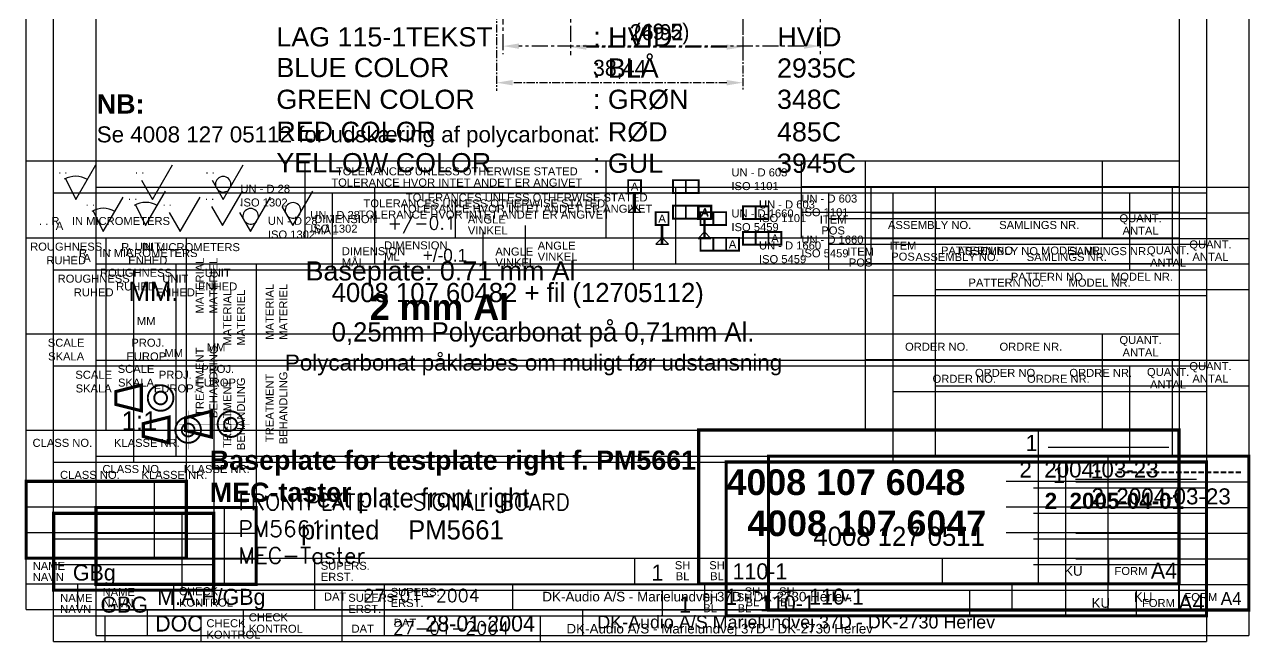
# Model space of a CAD drawing. Extents: x -4 to 200, y 9 to 291.
# Drawn here: x 8.8 to 200.2, y 9.1 to 105.4 of the extents above; entities that cross this region are included whole.
import ezdxf
from ezdxf.enums import TextEntityAlignment as Align

# ---------------------------------------------------------------- set-up
doc = ezdxf.new("R2010")
doc.units = 0
doc.header["$MEASUREMENT"] = 0
doc.linetypes.add('CENTER', pattern=[2, 1.25, -0.25, 0.25, -0.25])
doc.linetypes.add('CENTERX2', pattern=[4, 2.5, -0.5, 0.5, -0.5])
for name, color, linetype in [('110-1 - hoved', 1, 'CONTINUOUS'), ('Frontplate -Dimension', 6, 'CENTERX2'), ('Frontplate -hoved', 6, 'CONTINUOUS'), ('Textplate - Mek_hoved', 40, 'CONTINUOUS'), ('Textplate -Dimension', 1, 'CENTERX2')]:
    doc.layers.add(name, color=color, linetype=linetype)
doc.styles.add('dk-audio', font='ARIALBD.TTF')
doc.styles.add('TXT', font='txt')
doc.styles.add('UV', font='ARIAL.TTF')
doc.dimstyles.new('ISO-25', dxfattribs={"dimtxt": 2.5, "dimasz": 2.5, "dimexe": 1.25, "dimexo": 0.625, "dimtad": 1, "dimtxsty": 'Standard', "dimcen": 2.5, "dimadec": 0, "dimazin": 0, "dimtfac": 1, "dimtmove": 0, "dimatfit": 3, "dimfxl": 0, "dimarcsym": 0})

# ---------------------------------------------------------------- blocks, each defined once
blk = doc.blocks.new('*D16')
at = {"layer": 'Textplate -Dimension', "color": 0, "lineweight": -2}
for p, q in [((120.99, 122.38), (120.99, 100.6)), ((94.06, 109.19), (94.06, 100.6)), ((118.49, 101.85), (96.56, 101.85))]:
    blk.add_line(p, q, dxfattribs=at)
at = {"layer": 'Textplate -Dimension', "color": 0}
for points in [[(96.56, 102.27), (96.56, 101.44), (94.06, 101.85)], [(118.49, 102.27), (118.49, 101.44), (120.99, 101.85)]]:
    blk.add_solid(points, dxfattribs=at)
at = {"layer": 'Textplate -Dimension', "color": 0, "insert": (107.52, 103.94), "char_height": 2.5, "attachment_point": 5}
blk.add_mtext('26,92', dxfattribs=at)
blk = doc.blocks.new('*D29')
at = {"layer": 'Frontplate -Dimension', "color": 0, "linetype": 'CENTERX2', "lineweight": -2}
for p, q in [((83.54, 155.88), (83.54, 100.75)), ((133.04, 136.22), (133.04, 100.75)), ((130.54, 102), (86.04, 102))]:
    blk.add_line(p, q, dxfattribs=at)
at = {"layer": 'Frontplate -Dimension', "color": 0, "linetype": 'CENTERX2'}
for points in [[(86.04, 102.42), (86.04, 101.58), (83.54, 102)], [(130.54, 102.42), (130.54, 101.58), (133.04, 102)]]:
    blk.add_solid(points, dxfattribs=at)
at = {"layer": 'Frontplate -Dimension', "color": 0, "linetype": 'CENTERX2', "insert": (108.29, 103.88), "char_height": 2.5, "attachment_point": 5}
blk.add_mtext('(49.5)', dxfattribs=at)
blk = doc.blocks.new('*D55')
at = {"layer": 'Textplate -Dimension', "color": 0, "linetype": 'CENTER', "lineweight": -2}
for p, q in [((120.99, 147), (120.99, 95.04)), ((82.55, 127.38), (82.55, 95.04)), ((118.49, 96.29), (85.05, 96.29))]:
    blk.add_line(p, q, dxfattribs=at)
at = {"layer": 'Textplate -Dimension', "color": 0, "linetype": 'CENTER'}
for points in [[(85.05, 96.71), (85.05, 95.87), (82.55, 96.29)], [(118.49, 96.71), (118.49, 95.87), (120.99, 96.29)]]:
    blk.add_solid(points, dxfattribs=at)
at = {"layer": 'Textplate -Dimension', "color": 0, "linetype": 'CENTER', "insert": (101.77, 98.37), "char_height": 2.5, "attachment_point": 5}
blk.add_mtext('38,44', dxfattribs=at)

msp = doc.modelspace()

# ---------------------------------------------------------------- linework, layer by layer
at = {"layer": '110-1 - hoved'}
for p, q in [((45, 67), (45, 50)), ((65, 18), (65, 14)), ((43, 14), (43, 10))]:
    msp.add_line(p, q, dxfattribs=at)
for points in [[(20, 10), (20, 287), (200, 287), (200, 10)], [(20, 80), (200, 80)], [(26.152, 77.232), (27.75, 74), (30.869, 79.367)], [(38.037, 76.97), (39.75, 74), (42.869, 79.367)], [(49.037, 76.97), (50.75, 74), (53.869, 79.367)], [(63.5, 80), (63.5, 68)], [(110.5, 80), (110.5, 68)], [(141, 80), (141, 68)], [(151, 80), (151, 38)], [(188, 80), (188, 68)], [(141, 76), (200, 76)], [(87, 74), (87, 68)], [(141, 72), (200, 72)], [(20, 68), (200, 68)], [(32.5, 38), (32.5, 68)], [(45, 68), (45, 18)], [(151.091, 64.007), (200.091, 64.007)], [(20, 53), (200, 53)], [(188, 53), (188, 38)], [(151, 49), (200, 49)], [(20, 38), (200, 38)], [(178, 38), (178, 14)], [(173, 34), (200, 34)], [(40, 30), (40, 18)], [(173, 30), (200, 30)], [(20, 26), (45, 26)], [(173, 26), (200, 26)], [(20, 22), (45, 22)], [(173, 22), (200, 22)], [(20, 18), (200, 18)], [(65, 18), (65, 10)], [(115, 18), (115, 14)], [(125, 18), (125, 14)], [(163, 18), (163, 14)], [(189, 18), (189, 14)], [(20, 14), (200, 14)], [(28, 14), (28, 10)], [(43, 14), (43, 10)], [(96, 10), (96, 14)], [(20, 10), (200, 10)]]:
    msp.add_lwpolyline(points, dxfattribs=at)
for points, const_width in [([(114, 77), (116, 77), (116, 75), (114, 75)], 0.3), ([(121, 75), (123, 75), (123, 77), (121, 77)], 0.3), ([(123, 75), (125, 75), (125, 77), (123, 77)], 0.3), ([(121, 71), (123, 71), (123, 73), (121, 73)], 0.3), ([(123, 71), (125, 71), (125, 73), (123, 73)], 0.3), ([(125, 73), (127, 73), (127, 71), (125, 71)], 0.3), ([(125, 14), (200, 14), (200, 38), (125, 38)], 0.5)]:
    msp.add_lwpolyline(points, close=True, dxfattribs=dict(at, const_width=const_width))
for points, const_width in [([(115, 75), (115, 72)], 0.4), ([(41, 46), (41, 40)], 0.02), ([(34, 42), (38, 41), (38, 45), (34, 44), (34, 42)], 0.5), ([(33, 43), (44, 43)], 0.02), ([(20, 18), (45, 18), (45, 30), (20, 30), (20, 18)], 0.5)]:
    msp.add_lwpolyline(points, dxfattribs=dict(at, const_width=const_width))
msp.add_lwpolyline([(114, 72), (116, 72), (115, 73)], close=True, dxfattribs=at)
at = {"layer": '110-1 - hoved', "const_width": 0.3}
for points in [[(39, 43, 1), (43, 43, 1)], [(40, 43, 1), (42, 43, 1)]]:
    msp.add_lwpolyline(points, format="xyb", close=True, dxfattribs=at)
at = {"layer": '110-1 - hoved'}
for centre, radius, start, end in [((27.75, 74), 3.606, 59.83824, 119.83824), ((50.76, 76.359), 1.215, 306.48477, 299.24767)]:
    msp.add_arc(centre, radius, start, end, dxfattribs=at)
at = {"layer": 'Frontplate -hoved'}
for p, q in [((38.386, 66.084), (38.386, 49.084)), ((172.937, 34.408), (191.822, 34.408)), ((58.386, 17.084), (58.386, 13.084)), ((36.386, 13.084), (36.386, 9.084))]:
    msp.add_line(p, q, dxfattribs=at)
for points in [[(13.386, 9.084), (13.386, 286.084), (193.386, 286.084), (193.386, 9.084)], [(13.386, 79.084), (193.386, 79.084)], [(56.886, 79.084), (56.886, 67.084)], [(103.886, 79.084), (103.886, 67.084)], [(134.386, 79.084), (134.386, 67.084)], [(144.386, 79.084), (144.386, 37.084)], [(181.386, 79.084), (181.386, 67.084)], [(19.538, 76.316), (21.136, 73.084), (24.255, 78.45)], [(31.424, 76.053), (33.136, 73.084), (36.255, 78.45)], [(42.424, 76.053), (44.136, 73.084), (47.255, 78.45)], [(134.386, 75.084), (193.386, 75.084)], [(80.386, 73.084), (80.386, 67.084)], [(134.386, 71.084), (193.386, 71.084)], [(13.386, 67.084), (193.386, 67.084)], [(25.886, 37.084), (25.886, 67.084)], [(38.386, 67.084), (38.386, 17.084)], [(144.477, 63.09), (193.477, 63.09)], [(13.386, 52.084), (193.386, 52.084)], [(181.386, 52.084), (181.386, 37.084)], [(144.386, 48.084), (193.386, 48.084)], [(13.386, 37.084), (193.386, 37.084)], [(171.386, 37.084), (171.386, 13.084)], [(166.386, 33.084), (193.386, 33.084)], [(33.386, 29.084), (33.386, 17.084)], [(166.386, 29.084), (193.386, 29.084)], [(13.386, 25.084), (38.386, 25.084)], [(166.386, 25.084), (193.386, 25.084)], [(13.386, 21.084), (38.386, 21.084)], [(166.386, 21.084), (193.386, 21.084)], [(13.386, 17.084), (193.386, 17.084)], [(58.386, 17.084), (58.386, 9.084)], [(108.386, 17.084), (108.386, 13.084)], [(118.386, 17.084), (118.386, 13.084)], [(156.386, 17.084), (156.386, 13.084)], [(182.386, 17.084), (182.386, 13.084)], [(13.386, 13.084), (193.386, 13.084)], [(21.386, 13.084), (21.386, 9.084)], [(36.386, 13.084), (36.386, 9.084)], [(89.386, 9.084), (89.386, 13.084)], [(13.386, 9.084), (193.386, 9.084)]]:
    msp.add_lwpolyline(points, dxfattribs=at)
for points, const_width in [([(107.386, 76.084), (109.386, 76.084), (109.386, 74.084), (107.386, 74.084)], 0.3), ([(114.386, 74.084), (116.386, 74.084), (116.386, 76.084), (114.386, 76.084)], 0.3), ([(116.386, 74.084), (118.386, 74.084), (118.386, 76.084), (116.386, 76.084)], 0.3), ([(114.386, 70.084), (116.386, 70.084), (116.386, 72.084), (114.386, 72.084)], 0.3), ([(116.386, 70.084), (118.386, 70.084), (118.386, 72.084), (116.386, 72.084)], 0.3), ([(118.386, 72.084), (120.386, 72.084), (120.386, 70.084), (118.386, 70.084)], 0.3), ([(118.386, 13.084), (193.386, 13.084), (193.386, 37.084), (118.386, 37.084)], 0.5)]:
    msp.add_lwpolyline(points, close=True, dxfattribs=dict(at, const_width=const_width))
for points, const_width in [([(108.386, 74.084), (108.386, 71.084)], 0.4), ([(27.386, 41.084), (31.386, 40.084), (31.386, 44.084), (27.386, 43.084), (27.386, 41.084)], 0.5), ([(34.386, 45.084), (34.386, 39.084)], 0.02), ([(26.386, 42.084), (37.386, 42.084)], 0.02), ([(13.386, 17.084), (38.386, 17.084), (38.386, 29.084), (13.386, 29.084), (13.386, 17.084)], 0.5)]:
    msp.add_lwpolyline(points, dxfattribs=dict(at, const_width=const_width))
msp.add_lwpolyline([(107.386, 71.084), (109.386, 71.084), (108.386, 72.084)], close=True, dxfattribs=at)
at = {"layer": 'Frontplate -hoved', "const_width": 0.3}
for points in [[(32.386, 42.084, 1), (36.386, 42.084, 1)], [(33.386, 42.084, 1), (35.386, 42.084, 1)]]:
    msp.add_lwpolyline(points, format="xyb", close=True, dxfattribs=at)
at = {"layer": 'Frontplate -hoved'}
for centre, radius, start, end in [((21.136, 73.084), 3.606, 59.83824, 119.83824), ((44.147, 75.442), 1.215, 306.48477, 299.24767)]:
    msp.add_arc(centre, radius, start, end, dxfattribs=at)
at = {"layer": 'Textplate - Mek_hoved'}
for p, q in [((34.09, 71.084), (34.09, 54.084)), ((168.64, 39.408), (187.525, 39.408)), ((54.09, 22.084), (54.09, 18.084)), ((32.09, 18.084), (32.09, 14.084))]:
    msp.add_line(p, q, dxfattribs=at)
for points in [[(9.09, 14.084), (9.09, 291.084), (189.09, 291.084), (189.09, 14.084)], [(9.09, 84.084), (189.09, 84.084)], [(15.242, 81.316), (16.84, 78.084), (19.958, 83.45)], [(27.127, 81.053), (28.84, 78.084), (31.958, 83.45)], [(38.127, 81.053), (39.84, 78.084), (42.958, 83.45)], [(52.59, 84.084), (52.59, 72.084)], [(99.59, 84.084), (99.59, 72.084)], [(130.09, 84.084), (130.09, 72.084)], [(140.09, 84.084), (140.09, 42.084)], [(177.09, 84.084), (177.09, 72.084)], [(130.09, 80.084), (189.09, 80.084)], [(76.09, 78.084), (76.09, 72.084)], [(130.09, 76.084), (189.09, 76.084)], [(9.09, 72.084), (189.09, 72.084)], [(21.59, 42.084), (21.59, 72.084)], [(34.09, 72.084), (34.09, 22.084)], [(140.18, 68.09), (189.18, 68.09)], [(9.09, 57.084), (189.09, 57.084)], [(177.09, 57.084), (177.09, 42.084)], [(140.09, 53.084), (189.09, 53.084)], [(9.09, 42.084), (189.09, 42.084)], [(167.09, 42.084), (167.09, 18.084)], [(162.09, 38.084), (189.09, 38.084)], [(29.09, 34.084), (29.09, 22.084)], [(162.09, 34.084), (189.09, 34.084)], [(9.09, 30.084), (34.09, 30.084)], [(162.09, 30.084), (189.09, 30.084)], [(9.09, 26.084), (34.09, 26.084)], [(162.09, 26.084), (189.09, 26.084)], [(9.09, 22.084), (189.09, 22.084)], [(54.09, 22.084), (54.09, 14.084)], [(104.09, 22.084), (104.09, 18.084)], [(114.09, 22.084), (114.09, 18.084)], [(152.09, 22.084), (152.09, 18.084)], [(178.09, 22.084), (178.09, 18.084)], [(9.09, 18.084), (189.09, 18.084)], [(17.09, 18.084), (17.09, 14.084)], [(32.09, 18.084), (32.09, 14.084)], [(85.09, 14.084), (85.09, 18.084)], [(9.09, 14.084), (189.09, 14.084)]]:
    msp.add_lwpolyline(points, dxfattribs=at)
for points, const_width in [([(103.09, 81.084), (105.09, 81.084), (105.09, 79.084), (103.09, 79.084)], 0.3), ([(110.09, 79.084), (112.09, 79.084), (112.09, 81.084), (110.09, 81.084)], 0.3), ([(112.09, 79.084), (114.09, 79.084), (114.09, 81.084), (112.09, 81.084)], 0.3), ([(110.09, 75.084), (112.09, 75.084), (112.09, 77.084), (110.09, 77.084)], 0.3), ([(112.09, 75.084), (114.09, 75.084), (114.09, 77.084), (112.09, 77.084)], 0.3), ([(114.09, 77.084), (116.09, 77.084), (116.09, 75.084), (114.09, 75.084)], 0.3), ([(114.09, 18.084), (189.09, 18.084), (189.09, 42.084), (114.09, 42.084)], 0.5)]:
    msp.add_lwpolyline(points, close=True, dxfattribs=dict(at, const_width=const_width))
for points, const_width in [([(104.09, 79.084), (104.09, 76.084)], 0.4), ([(30.09, 50.084), (30.09, 44.084)], 0.02), ([(23.09, 46.084), (27.09, 45.084), (27.09, 49.084), (23.09, 48.084), (23.09, 46.084)], 0.5), ([(22.09, 47.084), (33.09, 47.084)], 0.02), ([(9.09, 22.084), (34.09, 22.084), (34.09, 34.084), (9.09, 34.084), (9.09, 22.084)], 0.5)]:
    msp.add_lwpolyline(points, dxfattribs=dict(at, const_width=const_width))
msp.add_lwpolyline([(103.09, 76.084), (105.09, 76.084), (104.09, 77.084)], close=True, dxfattribs=at)
at = {"layer": 'Textplate - Mek_hoved', "const_width": 0.3}
for points in [[(28.09, 47.084, 1), (32.09, 47.084, 1)], [(29.09, 47.084, 1), (31.09, 47.084, 1)]]:
    msp.add_lwpolyline(points, format="xyb", close=True, dxfattribs=at)
at = {"layer": 'Textplate - Mek_hoved'}
for centre, radius, start, end in [((16.84, 78.084), 3.606, 59.83824, 119.83824), ((39.85, 80.442), 1.215, 306.48477, 299.24767)]:
    msp.add_arc(centre, radius, start, end, dxfattribs=at)

# ---------------------------------------------------------------- texts
at = {"layer": '110-1 - hoved'}
for s, height, style, p in [('LAG 115-1TEKST', 3, 'UV', (48.164, 101.943)), (': HVID', 3, 'UV', (97.653, 101.943)), ('HVID', 3, 'UV', (126.385, 101.943)), ('BLUE COLOR', 3, 'UV', (48.164, 97.157)), (': BLÅ', 3, 'UV', (97.596, 97.085)), ('2935C', 3, 'UV', (126.328, 97.085)), ('GREEN COLOR', 3, 'UV', (48.164, 92.2)), (': GRØN', 3, 'UV', (97.596, 92.2)), ('348C', 3, 'UV', (126.328, 92.2)), ('RED COLOR', 3, 'UV', (48.164, 87.2)), (': RØD', 3, 'UV', (97.596, 87.128)), ('485C', 3, 'UV', (126.328, 87.128)), ('YELLOW COLOR', 3, 'UV', (48.164, 82.305)), (': GUL', 3, 'UV', (97.596, 82.233)), ('3945C', 3, 'UV', (126.328, 82.233)), ('UN - D 603', 1.25, 'UV', (130.122, 77.584)), ('. .', 1.25, 'UV', (25, 78)), ('. .', 1.25, 'UV', (37, 78)), ('. .', 1.25, 'UV', (48, 78)), ('ISO 1101', 1.25, 'UV', (130.122, 75.448)), ('UN - D 28', 1.25, 'UV', (53.452, 75.024)), ('ISO 1302 ', 1.25, 'UV', (53.452, 72.888)), ('. . R    IN MICROMETERS', 1.25, 'UV', (22, 70)), ('DIMENSION', 1.25, 'UV', (64.994, 70.288)), ('ANGLE', 1.25, 'UV', (88.965, 70.232)), ('UN - D 1660', 1.25, 'UV', (130.122, 71.176)), ('A', 1.25, 'UV', (24.634, 69.243)), ('ML', 1.25, 'UV', (64.994, 68.522)), ('VINKEL', 1.25, 'UV', (88.965, 68.523)), ('ISO 5459', 1.25, 'UV', (130.122, 69.04)), ('4008 107 60482 + fil (12705112)', 3, 'TXT', (56.79, 62.043)), ('0,25mm Polycarbonat på 0,71mm Al.', 3, 'TXT', (56.79, 55.895)), ('1  -----------------', 2.5, 'UV', (175.297, 34.525)), ('NAME', 1.25, 'UV', (21.028, 16.176)), ('M.A.H/GBg', 2.5, 'TXT', (29.553, 14.8)), ('SUPERS.', 1.25, 'UV', (66, 16.192)), ('1', 2.5, 'TXT', (118.247, 14.8)), ('110-1', 2.5, 'TXT', (131.333, 14.832)), ('NAVN', 1.25, 'UV', (21.028, 14.437)), ('ERST.', 1.25, 'UV', (66, 14.462)), ('A4', 2, 'TXT', (195.601, 14.8)), ('CHECK', 1.25, 'UV', (43.857, 12.224)), ('DOC', 2.5, 'TXT', (29.236, 10.636)), ('KONTROL', 1.25, 'UV', (43.857, 10.446)), ('28-01-2004', 2.5, 'TXT', (71.428, 10.636))]:
    msp.add_text(s, height=height, dxfattribs=dict(at, style=style)).set_placement(p)
at = {"layer": '110-1 - hoved', "style": 'UV'}
for s, p in [('TOLERANCES UNLESS OTHERWISE STATED', (87.25, 77.75)), ('TOLERANCE HVOR INTET ANDET ER ANGIVET', (87.25, 76)), ('ROUGHNESS', (26.25, 66)), ('UNIT', (39, 66)), ('RUHED', (26.25, 63.864)), ('ENHED', (39, 63.864)), ('MM', (38.75, 54.374)), ('SCALE', (26.25, 51)), ('PROJ.', (39, 51)), ('SKALA', (26.25, 48.864)), ('EUROP.', (39, 48.864))]:
    msp.add_text(s, height=1.25, dxfattribs=at).set_placement(p, align=Align.CENTER)
for s, height, p in [('A', 1.25, (115, 76)), ('A', 1.25, (126, 72)), ('ITEM', 1.25, (146, 70.854)), ('QUANT.', 1.25, (194, 70.89)), ('POS', 1.25, (146, 69.146)), ('ASSEMBLY NO.         SAMLINGS NR.', 1.25, (169.5, 70)), ('ANTAL', 1.25, (194, 69.114)), ('PATTERN NO.        MODEL NR.', 1.25, (175.5, 66.005)), ('QUANT.', 1.25, (194, 51.894)), ('ORDER NO.          ORDRE NR.', 1.25, (169.5, 51)), ('ANTAL', 1.25, (194, 50.111)), ('CLASS NO.       KLASSE NR.', 1.25, (32.5, 36)), ('SH', 1.25, (122.495, 16.905)), ('SH', 1.25, (127.869, 16.905)), ('BL', 1.25, (122.495, 15.189)), ('BL', 1.25, (127.869, 15.189)), ('KU', 1.5, (183.5, 16)), ('FORM', 1.25, (192.5, 16)), ('DAT', 1.25, (68.251, 12)), ('DK-Audio A/S Marielundvej 37D - DK-2730 Herlev', 2, (129.324, 11.866))]:
    msp.add_text(s, height=height, dxfattribs=at).set_placement(p, align=Align.MIDDLE)
for s, p in [('MATERIAL', (47.105, 60.534)), ('MATERIEL', (49.241, 60.534)), ('TREATMENT', (47.105, 45.534)), ('BEHANDLING', (49.241, 45.534))]:
    msp.add_text(s, height=1.25, rotation=90, dxfattribs=at).set_placement(p, align=Align.MIDDLE)
at = {"layer": '110-1 - hoved'}
for s, p in [('1:1', (24, 42)), ('Text plate front right', (52, 30)), ('printed    PM5661', (52, 25)), ('4008 127 0511', (132, 24))]:
    msp.add_text(s, height=3, dxfattribs=at).set_placement(p)
at = {"layer": '110-1 - hoved', "linetype": 'CENTER', "insert": (175.425, 32.982), "char_height": 2.5, "attachment_point": 1, "style": 'dk-audio'}
msp.add_mtext('{\\fArial|b0|i0|c0|p34;2  2004-03-23}', dxfattribs=at)
at = {"layer": 'Frontplate -hoved'}
for s, height, style, p in [('. .', 1.25, 'UV', (18.386, 77.084)), ('. .', 1.25, 'UV', (30.386, 77.084)), ('. .', 1.25, 'UV', (41.386, 77.084)), ('UN - D 603', 1.25, 'UV', (123.509, 76.667)), ('UN - D 28', 1.25, 'UV', (46.838, 74.108)), ('ISO 1101', 1.25, 'UV', (123.509, 74.532)), ('ISO 1302 ', 1.25, 'UV', (46.838, 71.972)), ('UN - D 1660', 1.25, 'UV', (123.509, 70.26)), ('. . R    IN MICROMETERS', 1.25, 'UV', (15.386, 69.084)), ('A', 1.25, 'UV', (18.02, 68.327)), ('DIMENSION', 1.25, 'UV', (58.38, 69.372)), ('MÅL', 1.25, 'UV', (58.38, 67.606)), ('ANGLE', 1.25, 'UV', (82.351, 69.316)), ('ISO 5459', 1.25, 'UV', (123.509, 68.124)), ('VINKEL', 1.25, 'UV', (82.351, 67.607)), ('1', 2.5, 'TXT', (169.432, 33.824)), ('NAME', 1.25, 'UV', (14.414, 15.259)), ('GBG', 2.5, 'TXT', (20.689, 13.584)), ('SUPERS.', 1.25, 'UV', (59.386, 15.275)), ('1', 2.5, 'TXT', (111.025, 13.584)), ('110-1', 2.5, 'TXT', (123.68, 13.779)), ('A4', 2.5, 'TXT', (188.987, 13.884)), ('NAVN', 1.25, 'UV', (14.414, 13.521)), ('ERST.', 1.25, 'UV', (59.386, 13.546)), ('CHECK', 1.25, 'UV', (37.243, 11.308)), ('KONTROL', 1.25, 'UV', (37.243, 9.529))]:
    msp.add_text(s, height=height, dxfattribs=dict(at, style=style)).set_placement(p)
at = {"layer": 'Frontplate -hoved', "style": 'UV'}
for s, p in [('TOLERANCES UNLESS OTHERWISE STATED', (80.636, 76.833)), ('TOLERANCE HVOR INTET ANDET ER ANGIVET', (80.636, 75.084)), ('ROUGHNESS', (19.636, 65.084)), ('UNIT', (32.386, 65.084)), ('RUHED', (19.636, 62.948)), ('ENHED', (32.386, 62.948)), ('MM', (32.136, 53.458)), ('SCALE', (19.636, 50.084)), ('PROJ.', (32.386, 50.084)), ('SKALA', (19.636, 47.948)), ('EUROP.', (32.386, 47.948))]:
    msp.add_text(s, height=1.25, dxfattribs=at).set_placement(p, align=Align.CENTER)
for s, height, p in [('A', 1.25, (108.386, 75.084)), ('A', 1.25, (119.386, 71.084)), ('ITEM', 1.25, (139.386, 69.938)), ('ASSEMBLY NO.         SAMLINGS NR.', 1.25, (162.886, 69.084)), ('QUANT.', 1.25, (187.386, 69.974)), ('POS', 1.25, (139.386, 68.229)), ('ANTAL', 1.25, (187.386, 68.198)), ('PATTERN NO.        MODEL NR.', 1.25, (168.886, 65.089)), ('QUANT.', 1.25, (187.386, 50.978)), ('ORDER NO.          ORDRE NR.', 1.25, (162.886, 50.084)), ('ANTAL', 1.25, (187.386, 49.194)), ('CLASS NO.       KLASSE NR.', 1.25, (25.886, 35.084)), ('SH', 1.25, (115.882, 15.989)), ('SH', 1.25, (121.255, 15.989)), ('KU', 1.5, (176.886, 15.084)), ('FORM', 1.25, (185.886, 15.084)), ('BL', 1.25, (115.882, 14.272)), ('BL', 1.25, (121.255, 14.272)), ('DAT', 1.25, (61.637, 11.084)), ('DK-Audio A/S - Marielundvej 37D - DK-2730 Herlev', 1.5, (117.383, 10.895))]:
    msp.add_text(s, height=height, dxfattribs=at).set_placement(p, align=Align.MIDDLE)
for s, p in [('MATERIAL', (40.492, 59.618)), ('MATERIEL', (42.628, 59.618)), ('TREATMENT', (40.492, 44.618)), ('BEHANDLING', (42.628, 44.618))]:
    msp.add_text(s, height=1.25, rotation=90, dxfattribs=at).set_placement(p, align=Align.MIDDLE)
at = {"layer": 'Frontplate -hoved', "linetype": 'CENTER', "insert": (71.024, 70.356), "char_height": 2, "attachment_point": 1, "style": 'TXT'}
msp.add_mtext('+/-0.1', dxfattribs=at)
at = {"layer": 'Frontplate -hoved', "linetype": 'CENTER', "attachment_point": 1, "style": 'dk-audio'}
for s, insert, char_height, width in [('2 mm Al', (62.752, 63.266), 4, 40.31963), ('{\\Ftxt.shx;FRONTPLATE f. SIGNAL BOARD\\PPM5661\\PMEC-Taster}', (42.22, 32.098), 2.5, 74.3087), ('2  2005-04-01', (168.118, 32.284), 2.5, 24.5198), ('4008 107 6047', (121.689, 29.52), 4, 44.3788), ('{\\Ftxt.shx;27-01-2004}', (66.34, 12.182), 2, 22.7179)]:
    msp.add_mtext(s, dxfattribs=dict(at, insert=insert, char_height=char_height, width=width))
at = {"layer": 'Textplate - Mek_hoved', "style": 'UV'}
for s, p in [('TOLERANCES UNLESS OTHERWISE STATED', (76.34, 81.833)), ('TOLERANCE HVOR INTET ANDET ER ANGIVET', (76.34, 80.084)), ('ROUGHNESS', (15.34, 70.084)), ('UNIT', (28.09, 70.084)), ('RUHED', (15.34, 67.948)), ('ENHED', (28.09, 67.948)), ('MM', (27.84, 58.458)), ('SCALE', (15.34, 55.084)), ('PROJ.', (28.09, 55.084)), ('SKALA', (15.34, 52.948)), ('EUROP.', (28.09, 52.948))]:
    msp.add_text(s, height=1.25, dxfattribs=at).set_placement(p, align=Align.CENTER)
at = {"layer": 'Textplate - Mek_hoved'}
for s, height, style, p in [('UN - D 603', 1.25, 'UV', (119.212, 81.667)), ('. .', 1.25, 'UV', (14.09, 82.084)), ('. .', 1.25, 'UV', (26.09, 82.084)), ('. .', 1.25, 'UV', (37.09, 82.084)), ('ISO 1101', 1.25, 'UV', (119.212, 79.532)), ('UN - D 28', 1.25, 'UV', (42.541, 79.108)), ('ISO 1302 ', 1.25, 'UV', (42.541, 76.972)), ('. . R    IN MICROMETERS', 1.25, 'UV', (11.09, 74.084)), ('DIMENSION', 1.25, 'UV', (54.083, 74.372)), ('ANGLE', 1.25, 'UV', (78.055, 74.316)), ('UN - D 1660', 1.25, 'UV', (119.212, 75.26)), ('A', 1.25, 'UV', (13.723, 73.327)), ('MÅL', 1.25, 'UV', (54.083, 72.606)), ('VINKEL', 1.25, 'UV', (78.055, 72.607)), ('ISO 5459', 1.25, 'UV', (119.212, 73.124)), ('MM.', 3, 'TXT', (25.088, 62.244)), ('1', 2.5, 'TXT', (165.135, 38.824)), ('NAME', 1.25, 'UV', (10.118, 20.259)), ('GBg', 2.5, 'TXT', (16.392, 18.584)), ('SUPERS.', 1.25, 'UV', (55.09, 20.275)), ('1', 2.5, 'TXT', (106.728, 18.584)), ('110-1', 2.5, 'TXT', (119.383, 18.779)), ('A4', 2.5, 'TXT', (184.69, 18.884)), ('NAVN', 1.25, 'UV', (10.118, 18.521)), ('ERST.', 1.25, 'UV', (55.09, 18.546)), ('CHECK', 1.25, 'UV', (32.946, 16.308)), ('KONTROL', 1.25, 'UV', (32.946, 14.529))]:
    msp.add_text(s, height=height, dxfattribs=dict(at, style=style)).set_placement(p)
at = {"layer": 'Textplate - Mek_hoved', "style": 'UV'}
for s, height, p in [('A', 1.25, (104.09, 80.084)), ('A', 1.25, (115.09, 76.084)), ('ITEM', 1.25, (135.09, 74.938)), ('ASSEMBLY NO.         SAMLINGS NR.', 1.25, (158.59, 74.084)), ('QUANT.', 1.25, (183.09, 74.974)), ('POS', 1.25, (135.09, 73.229)), ('ANTAL', 1.25, (183.09, 73.198)), ('PATTERN NO.        MODEL NR.', 1.25, (164.59, 70.089)), ('ORDER NO.          ORDRE NR.', 1.25, (158.59, 55.084)), ('QUANT.', 1.25, (183.09, 55.978)), ('ANTAL', 1.25, (183.09, 54.194)), ('CLASS NO.       KLASSE NR.', 1.25, (21.59, 40.084)), ('SH', 1.25, (111.585, 20.989)), ('SH', 1.25, (116.958, 20.989)), ('BL', 1.25, (111.585, 19.272)), ('BL', 1.25, (116.958, 19.272)), ('KU', 1.5, (172.59, 20.084)), ('FORM', 1.25, (181.59, 20.084)), ('DAT', 1.25, (57.34, 16.084)), ('DK-Audio A/S - Marielundvej 37D - DK-2730 Herlev.', 1.5, (113.913, 15.895))]:
    msp.add_text(s, height=height, dxfattribs=at).set_placement(p, align=Align.MIDDLE)
for s, p in [('MATERIAL', (36.195, 64.618)), ('MATERIEL', (38.331, 64.618)), ('TREATMENT', (36.195, 49.618)), ('BEHANDLING', (38.331, 49.618))]:
    msp.add_text(s, height=1.25, rotation=90, dxfattribs=at).set_placement(p, align=Align.MIDDLE)
at = {"layer": 'Textplate - Mek_hoved', "linetype": 'CENTER', "insert": (65.557, 75.399), "char_height": 2, "attachment_point": 1, "style": 'dk-audio'}
msp.add_mtext('{\\Ftxt.shx;+/-0.1}', dxfattribs=at)
at = {"layer": 'Textplate - Mek_hoved', "linetype": 'CENTER', "attachment_point": 1, "style": 'dk-audio'}
for s, insert, char_height, width in [('Baseplate for testplate right f. PM5661\\PMEC-taster', (37.773, 38.877), 3, 73.8709), ('{\\fArial|b0|i0|c0|p34;2  2004-03-23}', (164.168, 37.174), 2.5, 27.2803), ('4008 107 6048', (118.444, 35.943), 4, 43.27167), ('{\\Ftxt.shx;27-01-2004}', (61.727, 17.255), 2, 23.1813)]:
    msp.add_mtext(s, dxfattribs=dict(at, insert=insert, char_height=char_height, width=width))
at = {"layer": 'Textplate -Dimension', "linetype": 'CENTER', "attachment_point": 1, "style": 'dk-audio'}
for s, insert, char_height, width in [('NB:\\P{\\fArial|b0|i0|c0|p34;\\H0.8333x;Se 4008 127 05112 for udskæring af polycarbonat}', (20.114, 94.477), 3, 166.3484), ('{\\fArial|b0|i0|c0|p34;Baseplate: 0.71 mm Al}', (52.726, 68.421), 3, 72.4425), ('{\\fArial|b0|i0|c0|p34;Polycarbonat påklæbes om muligt før udstansning}', (49.495, 53.864), 2.5, 81.5174)]:
    msp.add_mtext(s, dxfattribs=dict(at, insert=insert, char_height=char_height, width=width))

# ---------------------------------------------------------------- dimensions: what is measured, and where the dimension line sits
at = {"layer": 'Frontplate -Dimension', "linetype": 'CENTERX2'}
dim = msp.add_linear_dim(base=(83.537, 102), p1=(133.037, 136.847), p2=(83.537, 156.51), text='(49.5)', dimstyle='ISO-25', override={"dimtmove": 1}, dxfattribs=at)
dim.commit()
dim.dimension.update_dxf_attribs({"geometry": '*D29', "text_midpoint": (108.287, 103.875)})
at = {"layer": 'Textplate -Dimension', "linetype": 'CENTER'}
dim = msp.add_linear_dim(base=(82.547, 96.29), p1=(120.987, 147.62), p2=(82.547, 128), dimstyle='ISO-25', override={"dimtmove": 1}, dxfattribs=at)
dim.commit()
dim.dimension.update_dxf_attribs({"geometry": '*D55', "text_midpoint": (101.767, 98.373)})
at = {"layer": 'Textplate -Dimension'}
dim = msp.add_linear_dim(base=(94.063, 101.854), p1=(120.987, 123), p2=(94.063, 109.815), dimstyle='ISO-25', override={"dimtmove": 1}, dxfattribs=at)
dim.commit()
dim.dimension.update_dxf_attribs({"geometry": '*D16', "text_midpoint": (107.525, 103.937)})

doc.saveas('drawing.dxf')
